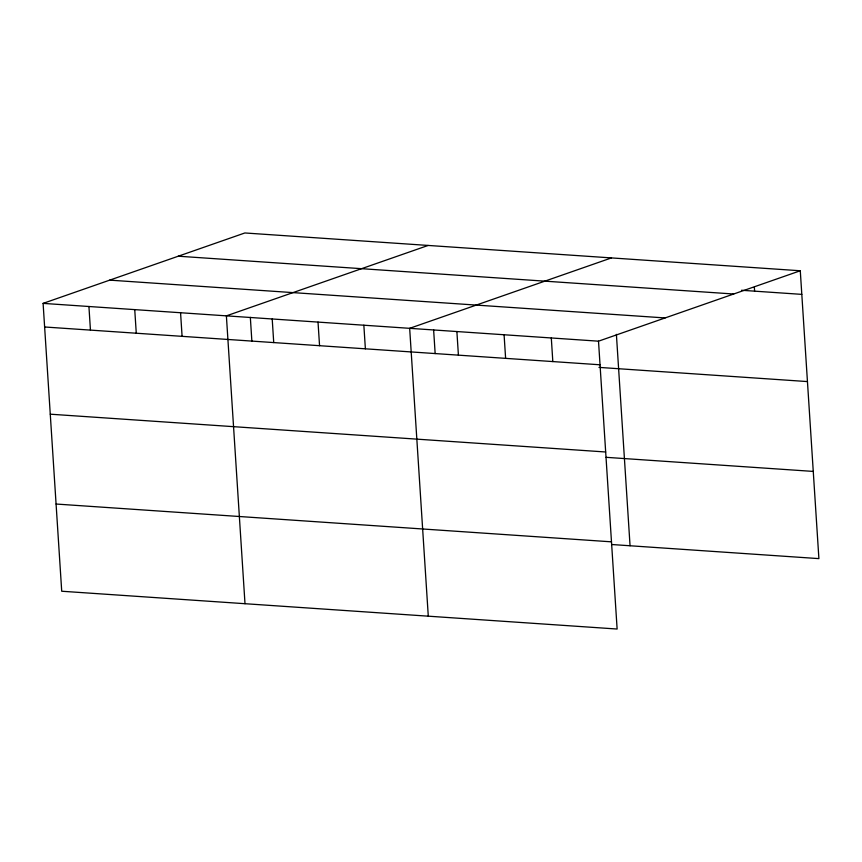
<?xml version="1.0" encoding="UTF-8"?>
<svg xmlns="http://www.w3.org/2000/svg" width="862" height="862" viewBox="0 0 862 862"><rect width="100%" height="100%" fill="white"/><g stroke="black" fill="none" stroke-linecap="round" stroke-linejoin="round"><path stroke-width="1.29" d="M800.281 270.765L598.508 341.18L617.127 629.034L61.719 591.235L43.1 303.381L244.873 232.966L800.281 270.765L818.9 558.619L611.729 544.515M428.155 245.444L226.383 315.858L245.002 603.712M611.449 257.91L409.665 328.325L428.285 616.179M741.492 290.268L801.811 294.373M178.294 256.208L733.702 294.007M109.689 280.139L665.098 317.938M43.1 303.381L598.508 341.18M44.63 326.989L600.038 364.788M598.971 367.384L807.446 381.575M50.265 414.191L605.674 451.99M606.094 457.323L813.265 471.417M56.073 504.033L611.481 541.832M754.347 287.229L754.606 291.162M616.395 334.37L630.057 545.765M551.303 337.969L552.822 361.577M504.087 334.758L505.617 358.366M456.882 331.536L458.412 355.144M433.618 329.823L435.159 353.603M363.85 325.211L365.38 348.819M318.024 322.086L319.554 345.694M272.209 318.972L273.728 342.58M250.336 317.356L251.866 341.137M180.567 312.734L182.087 336.342M134.741 309.62L136.271 333.228M88.926 306.495L90.445 330.103"/></g></svg>
